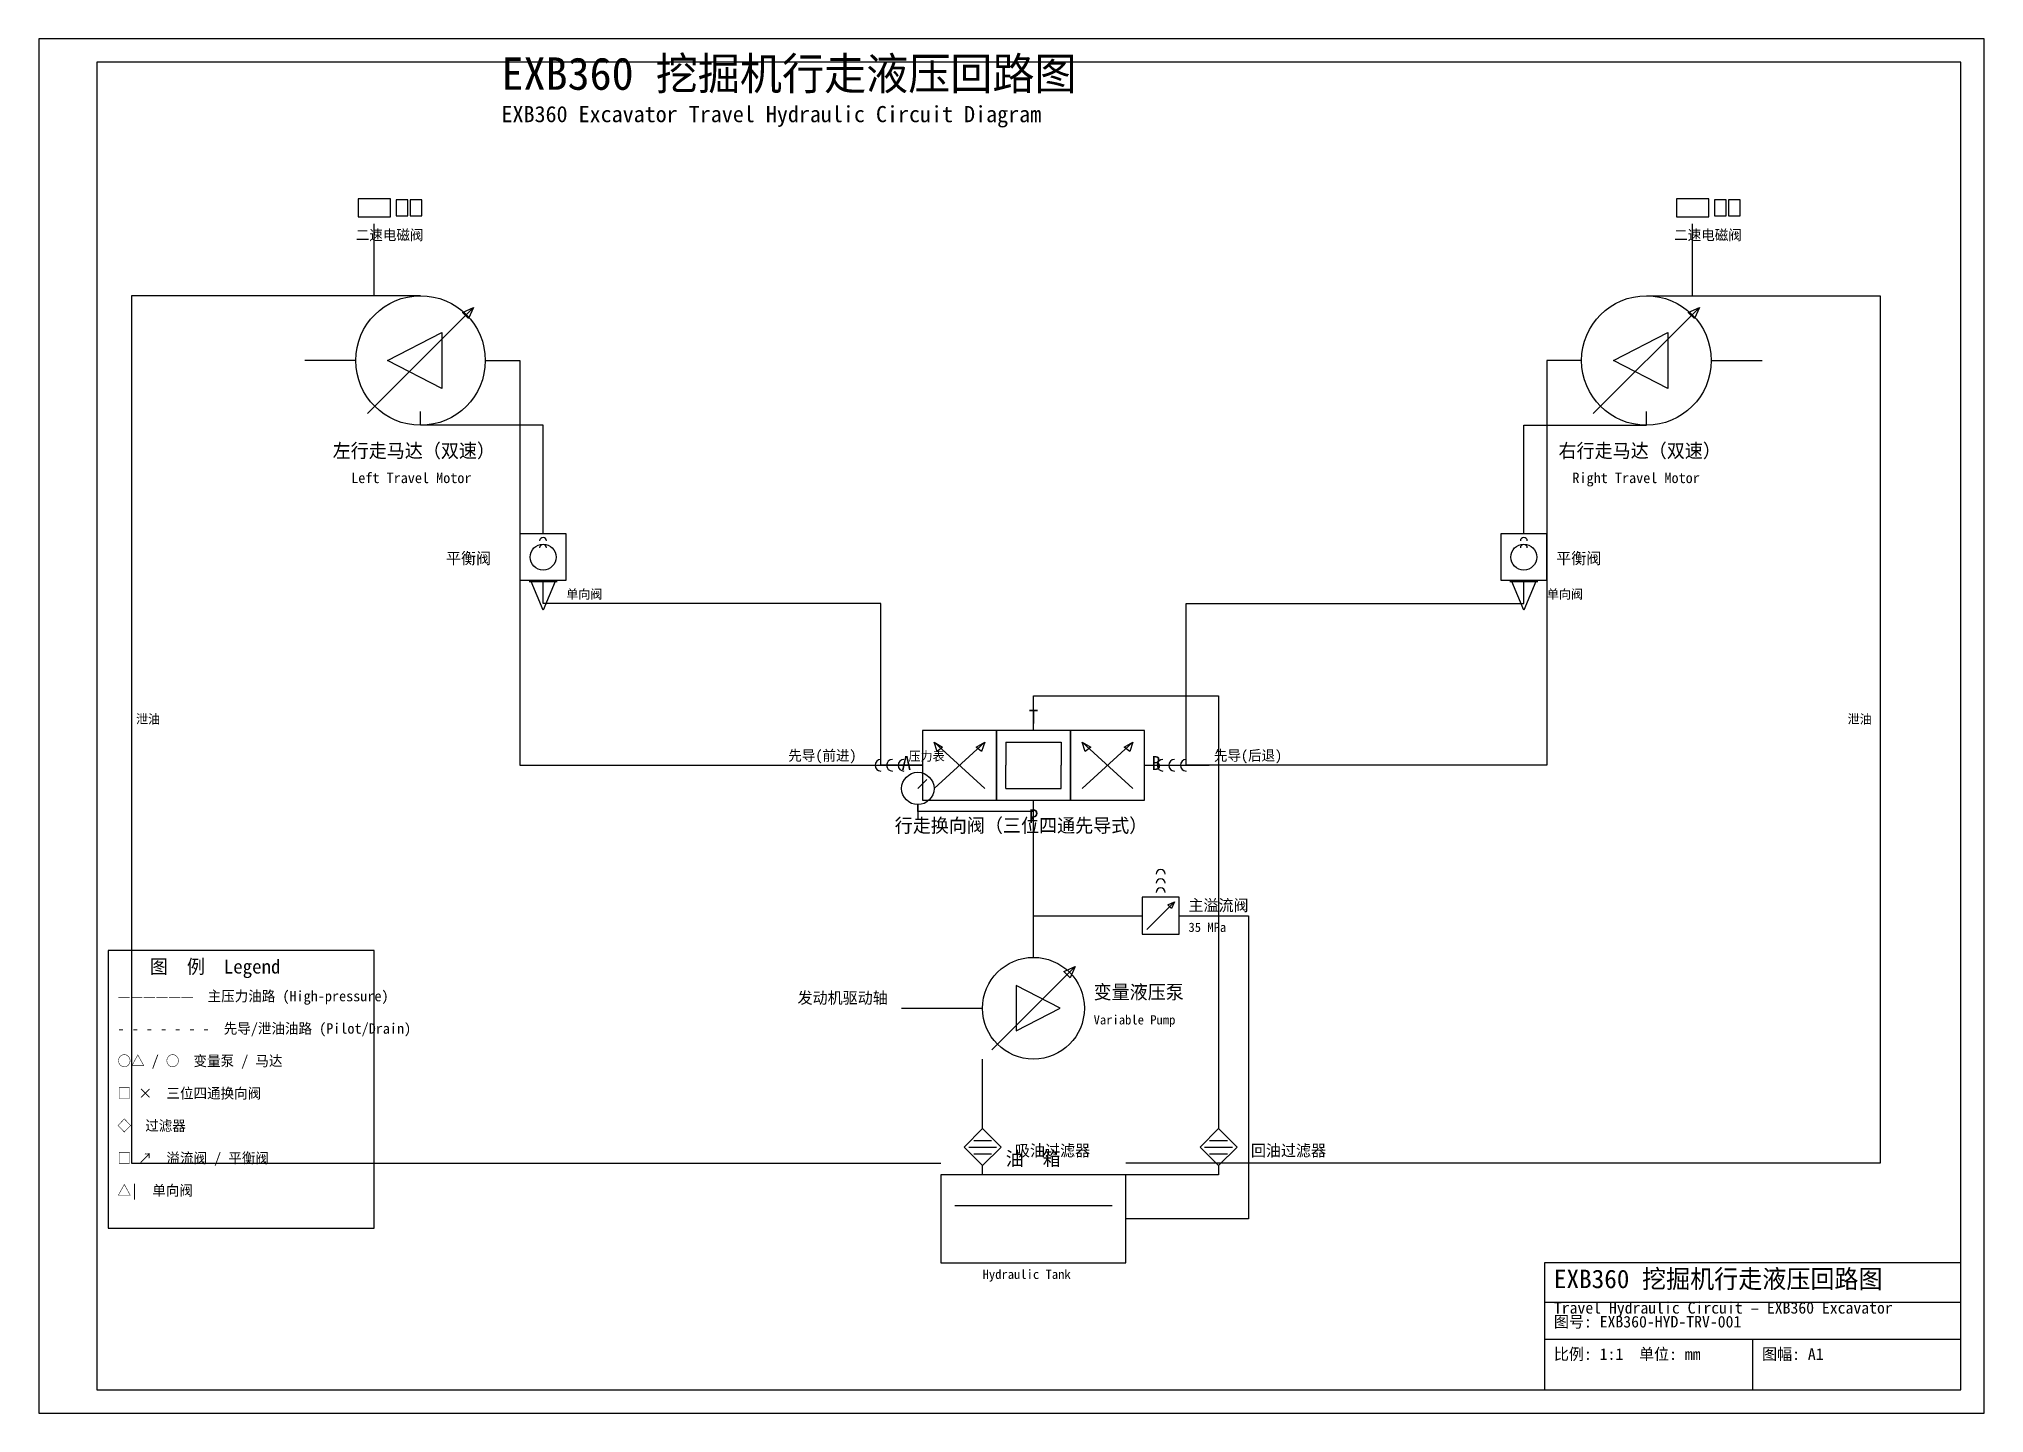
# Model space of a CAD drawing. Header units: millimetres. Extents: x 0 to 841, y 0 to 594.
import ezdxf

# ---------------------------------------------------------------- set-up
doc = ezdxf.new("R2010")
doc.units = ezdxf.units.MM
for name, color, linetype in [('元件轮廓', 2, 'Continuous'), ('文字标注', 3, 'Continuous'), ('标题栏', 1, 'Continuous'), ('液压线路', 7, 'Continuous'), ('虚线', 8, 'Continuous')]:
    doc.layers.add(name, color=color, linetype=linetype)

msp = doc.modelspace()

# ---------------------------------------------------------------- linework, layer by layer
at = {"layer": '元件轮廓'}
for p, q in [((142.04, 432.04), (187.96, 477.96)), ((672.04, 432.04), (717.96, 477.96)), ((212, 359.4), (224, 359.4)), ((636, 359.4), (648, 359.4)), ((387, 270), (409, 290)), ((409, 270), (387, 290)), ((418, 290), (442, 290)), ((418, 290), (418, 280)), ((442, 290), (442, 280)), ((473, 270), (451, 290)), ((451, 270), (473, 290)), ((418, 270), (418, 280)), ((442, 270), (442, 280)), ((380, 270), (383.85, 273.85)), ((418, 270), (442, 270)), ((479, 209), (491, 221)), ((411.96, 156.96), (448.04, 193.04)), ((404.16, 117.88), (411.84, 117.88)), ((506.16, 117.88), (513.84, 117.88)), ((402, 115), (414, 115)), ((404.16, 112.12), (411.84, 112.12)), ((504, 115), (516, 115)), ((506.16, 112.12), (513.84, 112.12))]:
    msp.add_line(p, q, dxfattribs=at)
for points in [[(138, 517.15), (152, 517.15), (152, 524.85), (138, 524.85), (138, 517.15)], [(154.5, 517.5), (159.5, 517.5), (159.5, 524.5), (154.5, 524.5), (154.5, 517.5)], [(160.5, 517.5), (165.5, 517.5), (165.5, 524.5), (160.5, 524.5), (160.5, 517.5)], [(708, 517.15), (722, 517.15), (722, 524.85), (708, 524.85), (708, 517.15)], [(724.5, 517.5), (729.5, 517.5), (729.5, 524.5), (724.5, 524.5), (724.5, 517.5)], [(730.5, 517.5), (735.5, 517.5), (735.5, 524.5), (730.5, 524.5), (730.5, 517.5)], [(187.96, 477.96), (185.77, 473.08), (183.08, 475.77), (187.96, 477.96)], [(717.96, 477.96), (715.77, 473.08), (713.08, 475.77), (717.96, 477.96)], [(174.24, 442.9), (150.72, 455), (174.24, 467.1), (174.24, 442.9)], [(704.24, 442.9), (680.72, 455), (704.24, 467.1), (704.24, 442.9)], [(208, 360), (228, 360), (228, 380), (208, 380), (208, 360)], [(632, 360), (652, 360), (652, 380), (632, 380), (632, 360)], [(218, 347), (212.8, 359.4), (223.2, 359.4), (218, 347)], [(642, 347), (636.8, 359.4), (647.2, 359.4), (642, 347)], [(382, 265), (414, 265), (414, 295), (382, 295), (382, 265)], [(414, 265), (446, 265), (446, 295), (414, 295), (414, 265)], [(446, 265), (478, 265), (478, 295), (446, 295), (446, 265)], [(387, 290), (390.74, 287.91), (388.41, 285.96), (387, 290)], [(409, 290), (407.59, 285.96), (405.26, 287.91), (409, 290)], [(451, 290), (454.74, 287.91), (452.41, 285.96), (451, 290)], [(473, 290), (471.59, 285.96), (469.26, 287.91), (473, 290)], [(477, 207), (493, 207), (493, 223), (477, 223), (477, 207)], [(491, 221), (489.68, 218.07), (488.07, 219.68), (491, 221)], [(448.04, 193.04), (445.85, 188.16), (443.16, 190.85), (448.04, 193.04)], [(422.5, 165.18), (441.59, 175), (422.5, 184.82), (422.5, 165.18)], [(408, 107), (416, 115), (408, 123), (400, 115), (408, 107)], [(510, 107), (518, 115), (510, 123), (502, 115), (510, 107)], [(390, 65), (470, 65), (470, 103), (390, 103), (390, 65)]]:
    msp.add_lwpolyline(points, dxfattribs=at)
for centre, radius in [((165, 455), 28), ((695, 455), 28), ((218, 370), 5.6), ((642, 370), 5.6), ((380, 270), 7), ((430, 175), 22)]:
    msp.add_circle(centre, radius, dxfattribs=at)
for centre, radius, start, end in [((218, 377), 1.5, 0, 180), ((642, 377), 1.5, 0, 180), ((218, 374), 1.5, 0, 180), ((642, 374), 1.5, 0, 180), ((364, 280), 2.5, 90, 270), ((369, 280), 2.5, 90, 270), ((374, 280), 2.5, 90, 270), ((486, 280), 2.5, 90, 270), ((491, 280), 2.5, 90, 270), ((496, 280), 2.5, 90, 270), ((485, 233), 2, 0, 180), ((485, 229), 2, 0, 180), ((485, 225), 2, 0, 180)]:
    msp.add_arc(centre, radius, start, end, dxfattribs=at)
at = {"layer": '标题栏'}
for p, q in [((651, 48), (831, 48)), ((651, 32), (831, 32)), ((741, 10), (741, 32))]:
    msp.add_line(p, q, dxfattribs=at)
for points in [[(0, 0), (841, 0), (841, 594), (0, 594), (0, 0)], [(25, 10), (831, 10), (831, 584), (25, 584), (25, 10)], [(30, 80), (145, 80), (145, 200), (30, 200), (30, 80)], [(30, 80), (145, 80), (145, 200), (30, 200), (30, 80)], [(651, 10), (831, 10), (831, 65), (651, 65), (651, 10)]]:
    msp.add_lwpolyline(points, dxfattribs=at)
at = {"layer": '液压线路'}
for p, q in [((165, 483), (40, 483)), ((40, 483), (40, 108)), ((695, 483), (796, 483)), ((796, 483), (796, 108)), ((137, 455), (115, 455)), ((193, 455), (208, 455)), ((208, 455), (208, 280)), ((667, 455), (652, 455)), ((652, 455), (652, 280)), ((723, 455), (745, 455)), ((165, 427), (165, 433)), ((695, 427), (695, 433)), ((218, 427), (165, 427)), ((218, 380), (218, 427)), ((642, 380), (642, 427)), ((642, 427), (695, 427)), ((218, 350), (218, 360)), ((642, 350), (642, 360)), ((364, 350), (218, 350)), ((364, 280), (364, 350)), ((496, 280), (496, 350)), ((496, 350), (642, 350)), ((430, 295), (430, 310)), ((430, 310), (510, 310)), ((510, 310), (510, 123)), ((208, 280), (364, 280)), ((382, 280), (364, 280)), ((478, 280), (496, 280)), ((652, 280), (496, 280)), ((380, 263), (380, 257)), ((380, 260), (380, 263)), ((430, 260), (430, 265)), ((430, 260), (380, 260)), ((430, 197), (430, 260)), ((430, 215), (477, 215)), ((505, 215), (523, 215)), ((523, 215), (523, 84)), ((408, 123), (408, 153)), ((408, 153), (408, 153)), ((40, 108), (390, 108)), ((408, 103), (408, 107)), ((796, 108), (470, 108)), ((510, 103), (470, 103)), ((510, 107), (510, 103)), ((523, 84), (470, 84))]:
    msp.add_line(p, q, dxfattribs=at)
at = {"layer": '虚线'}
for p, q in [((145, 483), (145, 514)), ((715, 483), (715, 514)), ((354, 280), (382, 280)), ((478, 280), (506, 280)), ((493, 215), (505, 215)), ((373, 175), (408, 175)), ((396, 89.7), (464, 89.7))]:
    msp.add_line(p, q, dxfattribs=at)

# ---------------------------------------------------------------- texts
at = {"layer": '文字标注'}
for s, height, p in [('二速电磁阀', 4.5, (137, 507)), ('二速电磁阀', 4.5, (707, 507)), ('左行走马达（双速）', 6, (127, 413)), ('右行走马达（双速）', 6, (657, 413)), ('Left Travel Motor', 4.5, (135, 402)), ('Right Travel Motor', 4.5, (663, 402)), ('平衡阀', 5, (176, 367)), ('平衡阀', 5, (656, 367)), ('单向阀', 4, (228, 352)), ('单向阀', 4, (652, 352)), ('T', 6, (428, 298)), ('泄油', 4, (42, 298)), ('泄油', 4, (782, 298)), ('先导(前进)', 4.5, (324, 282)), ('压力表', 4, (376, 282)), ('先导(后退)', 4.5, (508, 282)), ('A', 6, (373, 278)), ('B', 6, (481, 278)), ('P', 6, (428, 255)), ('行走换向阀（三位四通先导式）', 6, (370, 251)), ('主溢流阀', 5, (497, 217)), ('35 MPa', 4, (497, 208)), ('变量液压泵', 6, (456, 179)), ('发动机驱动轴', 5, (328, 177)), ('Variable Pump', 4, (456, 168)), ('油  箱', 6, (418, 107)), ('吸油过滤器', 5, (422, 111)), ('回油过滤器', 5, (524, 111)), ('Hydraulic Tank', 4, (408, 58))]:
    msp.add_text(s, height=height, dxfattribs=at).set_placement(p)
at = {"layer": '标题栏'}
for s, height, p in [('EXB360 挖掘机行走液压回路图', 14, (200, 572)), ('EXB360 Excavator Travel Hydraulic Circuit Diagram', 7, (200, 558)), ('图  例  Legend', 6, (48, 190)), ('图  例  Legend', 6, (48, 190)), ('——————  主压力油路 (High-pressure)', 4.5, (34, 178)), ('——————  主压力油路 (High-pressure)', 4.5, (34, 178)), ('- - - - - - -  先导/泄油油路 (Pilot/Drain)', 4.5, (34, 164)), ('- - - - - - -  先导/泄油油路 (Pilot/Drain)', 4.5, (34, 164)), ('○△ / ○  变量泵 / 马达', 4.5, (34, 150)), ('○△ / ○  变量泵 / 马达', 4.5, (34, 150)), ('□ ×  三位四通换向阀', 4.5, (34, 136)), ('□ ×  三位四通换向阀', 4.5, (34, 136)), ('◇  过滤器', 4.5, (34, 122)), ('◇  过滤器', 4.5, (34, 122)), ('□ ↗  溢流阀 / 平衡阀', 4.5, (34, 108)), ('□ ↗  溢流阀 / 平衡阀', 4.5, (34, 108)), ('△|  单向阀', 4.5, (34, 94)), ('△|  单向阀', 4.5, (34, 94)), ('EXB360 挖掘机行走液压回路图', 8, (655, 54)), ('Travel Hydraulic Circuit – EXB360 Excavator', 5, (655, 43)), ('图号: EXB360-HYD-TRV-001', 5, (655, 37)), ('比例: 1:1  单位: mm', 5, (655, 23)), ('图幅: A1', 5, (745, 23))]:
    msp.add_text(s, height=height, dxfattribs=at).set_placement(p)

doc.saveas('drawing.dxf')
